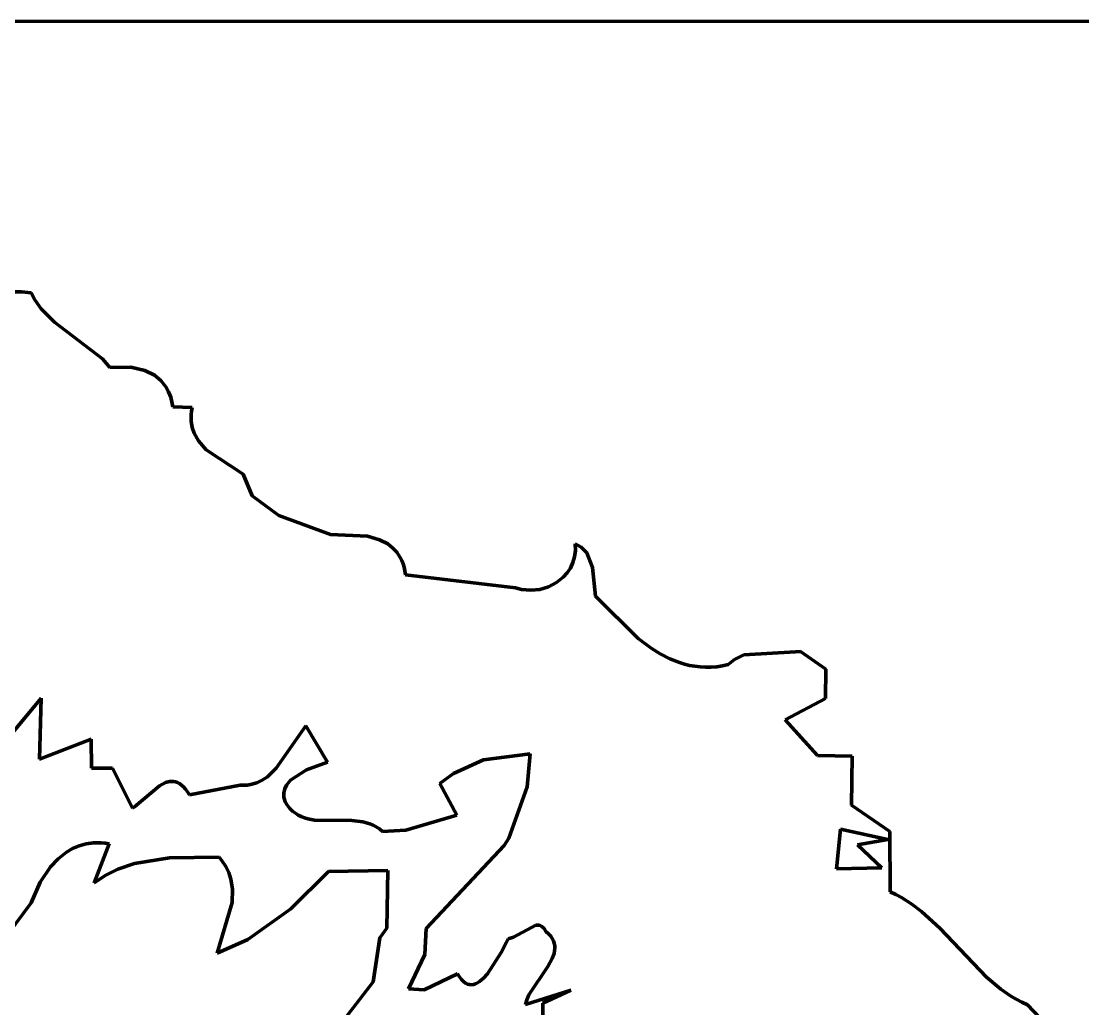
# Model space of a CAD drawing. Header units: millimetres. Extents: x 0 to 6.58, y 0 to 6.88.
# Drawn here: x 4.216 to 5.361, y 5.81 to 6.875 of the extents above; entities that cross this region are included whole.
import ezdxf

# ---------------------------------------------------------------- set-up
doc = ezdxf.new("R2010")
doc.units = ezdxf.units.MM
doc.layers.add('color#020202ff', color=7, linetype='CONTINUOUS', lineweight=100)
doc.layers.add('color#ffffffff', color=7, linetype='CONTINUOUS', lineweight=100)

msp = doc.modelspace()

# ---------------------------------------------------------------- linework, layer by layer
at = {"layer": 'color#020202ff'}
for p, q in [((4.1474, 6.5835), (4.2164, 6.5832)), ((4.2164, 6.5832), (4.2269, 6.5822)), ((4.2269, 6.5822), (4.2308, 6.5747)), ((4.2308, 6.5747), (4.2377, 6.5647)), ((4.2377, 6.5647), (4.2519, 6.5505)), ((4.2519, 6.5505), (4.3035, 6.5108)), ((4.3035, 6.5108), (4.3116, 6.5016)), ((4.3116, 6.5016), (4.3343, 6.502)), ((4.3343, 6.502), (4.3492, 6.4985)), ((4.3492, 6.4985), (4.3596, 6.4932)), ((4.3596, 6.4932), (4.3664, 6.4877)), ((4.3664, 6.4877), (4.372, 6.4809)), ((4.372, 6.4809), (4.3749, 6.4755)), ((4.3749, 6.4755), (4.3773, 6.4695)), ((4.3773, 6.4695), (4.3789, 6.4628)), ((4.3789, 6.4628), (4.3795, 6.4592)), ((4.3795, 6.4592), (4.4002, 6.4586)), ((4.4002, 6.4586), (4.3996, 6.4546)), ((4.3996, 6.4546), (4.3992, 6.4508)), ((4.3992, 6.4508), (4.3993, 6.4436)), ((4.3993, 6.4436), (4.4004, 6.437)), ((4.4004, 6.437), (4.4024, 6.4309)), ((4.4024, 6.4309), (4.407, 6.4226)), ((4.407, 6.4226), (4.4154, 6.413)), ((4.4154, 6.413), (4.4552, 6.3865)), ((4.4552, 6.3865), (4.465, 6.3631)), ((4.465, 6.3631), (4.4937, 6.3419)), ((4.4937, 6.3419), (4.5494, 6.3217)), ((4.5494, 6.3217), (4.5894, 6.3198)), ((4.5894, 6.3198), (4.6025, 6.3159)), ((4.6025, 6.3159), (4.6112, 6.3113)), ((4.6112, 6.3113), (4.6164, 6.3073)), ((4.6164, 6.3073), (4.6209, 6.3024)), ((4.8135, 6.3042), (4.8133, 6.3113)), ((4.8133, 6.3113), (4.8196, 6.3077)), ((4.8196, 6.3077), (4.8257, 6.3016)), ((4.6209, 6.3024), (4.6247, 6.2967)), ((4.6247, 6.2967), (4.6263, 6.2934)), ((4.8109, 6.2912), (4.8127, 6.2975)), ((4.8127, 6.2975), (4.8135, 6.3042)), ((4.8257, 6.3016), (4.832, 6.286)), ((4.6263, 6.2934), (4.6277, 6.2899)), ((4.6277, 6.2899), (4.6289, 6.2862)), ((4.6289, 6.2862), (4.6298, 6.2822)), ((4.8047, 6.2802), (4.8082, 6.2854)), ((4.8082, 6.2854), (4.8109, 6.2912)), ((4.832, 6.286), (4.8352, 6.255)), ((4.6298, 6.2822), (4.6305, 6.2779)), ((4.6305, 6.2779), (4.7489, 6.264)), ((4.793, 6.2696), (4.8005, 6.2755)), ((4.8005, 6.2755), (4.8047, 6.2802)), ((4.7489, 6.264), (4.7555, 6.2623)), ((4.7555, 6.2623), (4.7654, 6.2614)), ((4.7654, 6.2614), (4.7752, 6.2624)), ((4.7752, 6.2624), (4.7845, 6.2652)), ((4.7845, 6.2652), (4.793, 6.2696)), ((4.8352, 6.255), (4.8811, 6.2093)), ((4.8811, 6.2093), (4.8952, 6.1988)), ((4.8952, 6.1988), (4.9051, 6.1927)), ((4.9051, 6.1927), (4.9152, 6.1875)), ((4.9951, 6.1916), (5.0507, 6.1949)), ((5.0507, 6.1949), (5.0562, 6.1952)), ((5.0562, 6.1952), (5.0834, 6.1765)), ((4.9152, 6.1875), (4.9258, 6.1834)), ((4.9258, 6.1834), (4.9312, 6.1817)), ((4.9312, 6.1817), (4.9367, 6.1804)), ((4.9721, 6.1799), (4.9784, 6.1813)), ((4.9784, 6.1813), (4.9852, 6.1868)), ((4.9852, 6.1868), (4.9951, 6.1916)), ((4.9367, 6.1804), (4.9424, 6.1794)), ((4.9424, 6.1794), (4.9481, 6.1787)), ((4.9481, 6.1787), (4.9539, 6.1785)), ((4.9539, 6.1785), (4.9599, 6.1785)), ((4.9599, 6.1785), (4.9659, 6.179)), ((4.9659, 6.179), (4.9721, 6.1799)), ((5.0834, 6.1765), (5.0833, 6.1448)), ((4.2375, 6.1449), (4.1765, 6.0721)), ((4.2356, 6.0793), (4.2375, 6.1449)), ((5.0833, 6.1448), (5.0398, 6.1218)), ((4.5229, 6.1152), (4.4909, 6.0696)), ((4.5463, 6.0762), (4.5229, 6.1152)), ((5.0398, 6.1218), (5.0746, 6.0832)), ((4.2913, 6.101), (4.2356, 6.0793)), ((4.2917, 6.0695), (4.2913, 6.101)), ((4.7146, 6.0787), (4.682, 6.0639)), ((4.7647, 6.085), (4.7146, 6.0787)), ((4.7617, 6.0495), (4.7647, 6.085)), ((5.0746, 6.0832), (5.112, 6.0824)), ((5.112, 6.0824), (5.1112, 6.0298)), ((4.3143, 6.0694), (4.2917, 6.0695)), ((4.3361, 6.0264), (4.3143, 6.0694)), ((4.4909, 6.0696), (4.4814, 6.0604)), ((4.5064, 6.0565), (4.5236, 6.0677)), ((4.5236, 6.0677), (4.5463, 6.0762)), ((4.3758, 6.0552), (4.3715, 6.0541)), ((4.3802, 6.0553), (4.3758, 6.0552)), ((4.3824, 6.0548), (4.3802, 6.0553)), ((4.3845, 6.054), (4.3824, 6.0548)), ((4.476, 6.0568), (4.47, 6.0539)), ((4.4814, 6.0604), (4.476, 6.0568)), ((4.5021, 6.0511), (4.5064, 6.0565)), ((4.682, 6.0639), (4.6673, 6.0529)), ((4.365, 6.0507), (4.3381, 6.0278)), ((4.3715, 6.0541), (4.365, 6.0507)), ((4.3867, 6.0529), (4.3845, 6.054)), ((4.3889, 6.0513), (4.3867, 6.0529)), ((4.391, 6.0494), (4.3889, 6.0513)), ((4.3932, 6.047), (4.391, 6.0494)), ((4.3954, 6.0442), (4.3932, 6.047)), ((4.3975, 6.0408), (4.3954, 6.0442)), ((4.452, 6.0511), (4.3975, 6.0408)), ((4.456, 6.0511), (4.452, 6.0511)), ((4.4598, 6.0514), (4.456, 6.0511)), ((4.4633, 6.052), (4.4598, 6.0514)), ((4.47, 6.0539), (4.4633, 6.052)), ((4.4992, 6.0429), (4.5002, 6.0472)), ((4.5002, 6.0472), (4.5021, 6.0511)), ((4.6673, 6.0529), (4.6857, 6.0189)), ((4.7416, 5.994), (4.7617, 6.0495)), ((4.4993, 6.0382), (4.4992, 6.0429)), ((4.4998, 6.0358), (4.4993, 6.0382)), ((4.5007, 6.0332), (4.4998, 6.0358)), ((4.5031, 6.0294), (4.5007, 6.0332)), ((4.3381, 6.0278), (4.3361, 6.0264)), ((4.5057, 6.0261), (4.5031, 6.0294)), ((4.5086, 6.0233), (4.5057, 6.0261)), ((4.5116, 6.0209), (4.5086, 6.0233)), ((4.5147, 6.0189), (4.5116, 6.0209)), ((5.1112, 6.0298), (5.1526, 6.0014)), ((4.518, 6.0173), (4.5147, 6.0189)), ((4.5214, 6.016), (4.518, 6.0173)), ((4.525, 6.0149), (4.5214, 6.016)), ((4.5324, 6.0136), (4.525, 6.0149)), ((4.5726, 6.0132), (4.5324, 6.0136)), ((4.5844, 6.0118), (4.5726, 6.0132)), ((4.5918, 6.0096), (4.5844, 6.0118)), ((4.5954, 6.0081), (4.5918, 6.0096)), ((4.6857, 6.0189), (4.6306, 6.0028)), ((4.5989, 6.0062), (4.5954, 6.0081)), ((4.6022, 6.004), (4.5989, 6.0062)), ((4.6054, 6.0013), (4.6022, 6.004)), ((4.6306, 6.0028), (4.6054, 6.0013)), ((5.0992, 6.0039), (5.0951, 5.9612)), ((5.1503, 5.9926), (5.0992, 6.0039)), ((5.1526, 6.0014), (5.1531, 5.9361)), ((4.2714, 5.9829), (4.2784, 5.9859)), ((4.2784, 5.9859), (4.2859, 5.9881)), ((4.2859, 5.9881), (4.2938, 5.9891)), ((4.2938, 5.9891), (4.3021, 5.9892)), ((4.3108, 5.988), (4.2947, 5.9459)), ((4.3021, 5.9892), (4.3064, 5.9887)), ((4.3064, 5.9887), (4.3108, 5.988)), ((4.6526, 5.8966), (4.7368, 5.9861)), ((4.7368, 5.9861), (4.7416, 5.994)), ((5.1177, 5.9869), (5.1503, 5.9926)), ((5.1438, 5.9621), (5.1177, 5.9869)), ((4.2557, 5.9719), (4.2648, 5.9791)), ((4.2648, 5.9791), (4.2714, 5.9829)), ((4.2363, 5.9466), (4.2475, 5.9633)), ((4.2475, 5.9633), (4.2557, 5.9719)), ((4.3201, 5.9606), (4.3381, 5.9668)), ((4.3381, 5.9668), (4.3759, 5.9729)), ((4.3759, 5.9729), (4.4293, 5.9736)), ((4.4293, 5.9736), (4.432, 5.9703)), ((4.432, 5.9703), (4.4365, 5.9637)), ((4.4365, 5.9637), (4.4398, 5.9569)), ((4.2947, 5.9459), (4.3071, 5.9541)), ((4.3071, 5.9541), (4.3201, 5.9606)), ((4.4398, 5.9569), (4.4421, 5.9499)), ((4.5068, 5.9178), (4.5472, 5.9581)), ((4.5472, 5.9581), (4.6114, 5.9591)), ((4.6114, 5.9591), (4.6104, 5.8969)), ((5.0951, 5.9612), (5.1438, 5.9621)), ((4.2268, 5.9243), (4.2363, 5.9466)), ((4.4421, 5.9499), (4.4438, 5.9392)), ((4.4438, 5.9392), (4.4434, 5.9246)), ((5.1531, 5.9361), (5.1592, 5.9333)), ((5.1592, 5.9333), (5.1651, 5.9301)), ((5.1651, 5.9301), (5.1763, 5.923)), ((4.1948, 5.8814), (4.2268, 5.9243)), ((4.4434, 5.9246), (4.4272, 5.8701)), ((4.4603, 5.8849), (4.5068, 5.9178)), ((5.1763, 5.923), (5.1868, 5.9151)), ((5.1868, 5.9151), (5.2063, 5.8971)), ((4.6104, 5.8969), (4.6026, 5.8866)), ((4.6511, 5.8688), (4.6526, 5.8966)), ((4.771, 5.9003), (4.7469, 5.8875)), ((4.775, 5.9001), (4.771, 5.9003)), ((4.7775, 5.8989), (4.775, 5.9001)), ((4.7798, 5.8968), (4.7775, 5.8989)), ((4.7818, 5.8935), (4.7798, 5.8968)), ((5.2063, 5.8971), (5.2569, 5.8441)), ((4.4272, 5.8701), (4.4603, 5.8849)), ((4.6026, 5.8866), (4.5956, 5.8392)), ((4.7412, 5.8855), (4.739, 5.8813)), ((4.7469, 5.8875), (4.7412, 5.8855)), ((4.7846, 5.8911), (4.7818, 5.8935)), ((4.7869, 5.8885), (4.7846, 5.8911)), ((4.7886, 5.886), (4.7869, 5.8885)), ((4.7899, 5.8834), (4.7886, 5.886)), ((4.7908, 5.8807), (4.7899, 5.8834)), ((4.739, 5.8813), (4.7334, 5.8707)), ((4.7905, 5.8699), (4.791, 5.8726)), ((4.7912, 5.8781), (4.7908, 5.8807)), ((4.791, 5.8726), (4.7913, 5.8754)), ((4.7913, 5.8754), (4.7912, 5.8781)), ((4.6335, 5.8315), (4.6511, 5.8688)), ((4.7334, 5.8707), (4.7187, 5.8477)), ((4.7839, 5.8558), (4.7885, 5.8643)), ((4.7885, 5.8643), (4.7905, 5.8699)), ((4.7634, 5.8251), (4.7839, 5.8558)), ((4.5956, 5.8392), (4.5437, 5.7722)), ((4.6864, 5.8478), (4.6505, 5.8307)), ((4.6885, 5.8444), (4.6864, 5.8478)), ((4.6906, 5.8417), (4.6885, 5.8444)), ((4.6928, 5.8395), (4.6906, 5.8417)), ((4.6949, 5.8379), (4.6928, 5.8395)), ((4.6971, 5.8368), (4.6949, 5.8379)), ((4.7081, 5.8381), (4.7059, 5.837)), ((4.7102, 5.8395), (4.7081, 5.8381)), ((4.7145, 5.8431), (4.7102, 5.8395)), ((4.7187, 5.8477), (4.7145, 5.8431)), ((5.2569, 5.8441), (5.2721, 5.8314)), ((4.6505, 5.8307), (4.6335, 5.8315)), ((4.6993, 5.8362), (4.6971, 5.8368)), ((4.7015, 5.8361), (4.6993, 5.8362)), ((4.7037, 5.8363), (4.7015, 5.8361)), ((4.7059, 5.837), (4.7037, 5.8363)), ((4.8088, 5.8301), (4.7598, 5.8147)), ((4.7784, 5.816), (4.8088, 5.8301)), ((5.2721, 5.8314), (5.2831, 5.8238)), ((4.7598, 5.8147), (4.7611, 5.8198)), ((4.7611, 5.8198), (4.7634, 5.8251)), ((4.7778, 5.7367), (4.7784, 5.816)), ((5.2831, 5.8238), (5.2888, 5.8204)), ((5.2888, 5.8204), (5.2948, 5.8173)), ((5.2948, 5.8173), (5.301, 5.8145)), ((5.301, 5.8145), (5.3541, 5.7584))]:
    msp.add_line(p, q, dxfattribs=at)
at = {"layer": 'color#ffffffff'}
for p, q in [((0, 6.875), (6.5833, 6.875)), ((4.2164, 6.5832), (4.1474, 6.5835)), ((4.2269, 6.5822), (4.2164, 6.5832)), ((4.2308, 6.5747), (4.2269, 6.5822)), ((4.2377, 6.5647), (4.2308, 6.5747)), ((4.2519, 6.5505), (4.2377, 6.5647)), ((4.3035, 6.5108), (4.2519, 6.5505)), ((4.3116, 6.5016), (4.3035, 6.5108)), ((4.3343, 6.502), (4.3116, 6.5016)), ((4.3492, 6.4985), (4.3343, 6.502)), ((4.3596, 6.4932), (4.3492, 6.4985)), ((4.3664, 6.4877), (4.3596, 6.4932)), ((4.372, 6.4809), (4.3664, 6.4877)), ((4.3749, 6.4755), (4.372, 6.4809)), ((4.3773, 6.4695), (4.3749, 6.4755)), ((4.3789, 6.4628), (4.3773, 6.4695)), ((4.3795, 6.4592), (4.3789, 6.4628)), ((4.4002, 6.4586), (4.3795, 6.4592)), ((4.3996, 6.4546), (4.4002, 6.4586)), ((4.3992, 6.4508), (4.3996, 6.4546)), ((4.3993, 6.4436), (4.3992, 6.4508)), ((4.4004, 6.437), (4.3993, 6.4436)), ((4.4024, 6.4309), (4.4004, 6.437)), ((4.407, 6.4226), (4.4024, 6.4309)), ((4.4154, 6.413), (4.407, 6.4226)), ((4.4552, 6.3865), (4.4154, 6.413)), ((4.465, 6.3631), (4.4552, 6.3865)), ((4.4937, 6.3419), (4.465, 6.3631)), ((4.5494, 6.3217), (4.4937, 6.3419)), ((4.5894, 6.3198), (4.5494, 6.3217)), ((4.6025, 6.3159), (4.5894, 6.3198)), ((4.6112, 6.3113), (4.6025, 6.3159)), ((4.6164, 6.3073), (4.6112, 6.3113)), ((4.6209, 6.3024), (4.6164, 6.3073)), ((4.8196, 6.3077), (4.8133, 6.3113)), ((4.8133, 6.3113), (4.8135, 6.3042)), ((4.8257, 6.3016), (4.8196, 6.3077)), ((4.6247, 6.2967), (4.6209, 6.3024)), ((4.6263, 6.2934), (4.6247, 6.2967)), ((4.8127, 6.2975), (4.8109, 6.2912)), ((4.8135, 6.3042), (4.8127, 6.2975)), ((4.832, 6.286), (4.8257, 6.3016)), ((4.6277, 6.2899), (4.6263, 6.2934)), ((4.6289, 6.2862), (4.6277, 6.2899)), ((4.6298, 6.2822), (4.6289, 6.2862)), ((4.8082, 6.2854), (4.8047, 6.2802)), ((4.8109, 6.2912), (4.8082, 6.2854)), ((4.8352, 6.255), (4.832, 6.286)), ((4.6305, 6.2779), (4.6298, 6.2822)), ((4.7489, 6.264), (4.6305, 6.2779)), ((4.8005, 6.2755), (4.793, 6.2696)), ((4.8047, 6.2802), (4.8005, 6.2755)), ((4.7555, 6.2623), (4.7489, 6.264)), ((4.7654, 6.2614), (4.7555, 6.2623)), ((4.7752, 6.2624), (4.7654, 6.2614)), ((4.7845, 6.2652), (4.7752, 6.2624)), ((4.793, 6.2696), (4.7845, 6.2652)), ((4.8811, 6.2093), (4.8352, 6.255)), ((4.8952, 6.1988), (4.8811, 6.2093)), ((4.9051, 6.1927), (4.8952, 6.1988)), ((4.9152, 6.1875), (4.9051, 6.1927)), ((5.0507, 6.1949), (4.9951, 6.1916)), ((5.0562, 6.1952), (5.0507, 6.1949)), ((5.0834, 6.1765), (5.0562, 6.1952)), ((4.9258, 6.1834), (4.9152, 6.1875)), ((4.9312, 6.1817), (4.9258, 6.1834)), ((4.9367, 6.1804), (4.9312, 6.1817)), ((4.9784, 6.1813), (4.9721, 6.1799)), ((4.9852, 6.1868), (4.9784, 6.1813)), ((4.9951, 6.1916), (4.9852, 6.1868)), ((4.9424, 6.1794), (4.9367, 6.1804)), ((4.9481, 6.1787), (4.9424, 6.1794)), ((4.9539, 6.1785), (4.9481, 6.1787)), ((4.9599, 6.1785), (4.9539, 6.1785)), ((4.9659, 6.179), (4.9599, 6.1785)), ((4.9721, 6.1799), (4.9659, 6.179)), ((5.0833, 6.1448), (5.0834, 6.1765)), ((4.1765, 6.0721), (4.2375, 6.1449)), ((4.2375, 6.1449), (4.2356, 6.0793)), ((5.0398, 6.1218), (5.0833, 6.1448)), ((4.4909, 6.0696), (4.5229, 6.1152)), ((4.5229, 6.1152), (4.5463, 6.0762)), ((5.0746, 6.0832), (5.0398, 6.1218)), ((4.2356, 6.0793), (4.2913, 6.101)), ((4.2913, 6.101), (4.2917, 6.0695)), ((4.682, 6.0639), (4.7146, 6.0787)), ((4.7146, 6.0787), (4.7647, 6.085)), ((4.7647, 6.085), (4.7617, 6.0495)), ((5.112, 6.0824), (5.0746, 6.0832)), ((5.1112, 6.0298), (5.112, 6.0824)), ((4.2917, 6.0695), (4.3143, 6.0694)), ((4.3143, 6.0694), (4.3361, 6.0264)), ((4.4814, 6.0604), (4.4909, 6.0696)), ((4.5236, 6.0677), (4.5064, 6.0565)), ((4.5463, 6.0762), (4.5236, 6.0677)), ((4.3715, 6.0541), (4.3758, 6.0552)), ((4.3758, 6.0552), (4.3802, 6.0553)), ((4.3802, 6.0553), (4.3824, 6.0548)), ((4.3824, 6.0548), (4.3845, 6.054)), ((4.47, 6.0539), (4.476, 6.0568)), ((4.476, 6.0568), (4.4814, 6.0604)), ((4.5064, 6.0565), (4.5021, 6.0511)), ((4.6673, 6.0529), (4.682, 6.0639)), ((4.3381, 6.0278), (4.365, 6.0507)), ((4.365, 6.0507), (4.3715, 6.0541)), ((4.3845, 6.054), (4.3867, 6.0529)), ((4.3867, 6.0529), (4.3889, 6.0513)), ((4.3889, 6.0513), (4.391, 6.0494)), ((4.391, 6.0494), (4.3932, 6.047)), ((4.3932, 6.047), (4.3954, 6.0442)), ((4.3954, 6.0442), (4.3975, 6.0408)), ((4.3975, 6.0408), (4.452, 6.0511)), ((4.452, 6.0511), (4.456, 6.0511)), ((4.456, 6.0511), (4.4598, 6.0514)), ((4.4598, 6.0514), (4.4633, 6.052)), ((4.4633, 6.052), (4.47, 6.0539)), ((4.5002, 6.0472), (4.4992, 6.0429)), ((4.5021, 6.0511), (4.5002, 6.0472)), ((4.6857, 6.0189), (4.6673, 6.0529)), ((4.7617, 6.0495), (4.7416, 5.994)), ((4.4992, 6.0429), (4.4993, 6.0382)), ((4.4993, 6.0382), (4.4998, 6.0358)), ((4.4998, 6.0358), (4.5007, 6.0332)), ((4.5007, 6.0332), (4.5031, 6.0294)), ((4.3361, 6.0264), (4.3381, 6.0278)), ((4.5031, 6.0294), (4.5057, 6.0261)), ((4.5057, 6.0261), (4.5086, 6.0233)), ((4.5086, 6.0233), (4.5116, 6.0209)), ((4.5116, 6.0209), (4.5147, 6.0189)), ((5.1526, 6.0014), (5.1112, 6.0298)), ((4.5147, 6.0189), (4.518, 6.0173)), ((4.518, 6.0173), (4.5214, 6.016)), ((4.5214, 6.016), (4.525, 6.0149)), ((4.525, 6.0149), (4.5324, 6.0136)), ((4.5324, 6.0136), (4.5726, 6.0132)), ((4.5726, 6.0132), (4.5844, 6.0118)), ((4.5844, 6.0118), (4.5918, 6.0096)), ((4.5918, 6.0096), (4.5954, 6.0081)), ((4.6306, 6.0028), (4.6857, 6.0189)), ((4.5954, 6.0081), (4.5989, 6.0062)), ((4.5989, 6.0062), (4.6022, 6.004)), ((4.6022, 6.004), (4.6054, 6.0013)), ((4.6054, 6.0013), (4.6306, 6.0028)), ((5.0951, 5.9612), (5.0992, 6.0039)), ((5.0992, 6.0039), (5.1503, 5.9926)), ((5.1531, 5.9361), (5.1526, 6.0014)), ((4.2784, 5.9859), (4.2714, 5.9829)), ((4.2859, 5.9881), (4.2784, 5.9859)), ((4.2938, 5.9891), (4.2859, 5.9881)), ((4.3021, 5.9892), (4.2938, 5.9891)), ((4.2947, 5.9459), (4.3108, 5.988)), ((4.3064, 5.9887), (4.3021, 5.9892)), ((4.3108, 5.988), (4.3064, 5.9887)), ((4.7368, 5.9861), (4.6526, 5.8966)), ((4.7416, 5.994), (4.7368, 5.9861)), ((5.1503, 5.9926), (5.1177, 5.9869)), ((5.1177, 5.9869), (5.1438, 5.9621)), ((4.2648, 5.9791), (4.2557, 5.9719)), ((4.2714, 5.9829), (4.2648, 5.9791)), ((4.2475, 5.9633), (4.2363, 5.9466)), ((4.2557, 5.9719), (4.2475, 5.9633)), ((4.3381, 5.9668), (4.3201, 5.9606)), ((4.3759, 5.9729), (4.3381, 5.9668)), ((4.4293, 5.9736), (4.3759, 5.9729)), ((4.432, 5.9703), (4.4293, 5.9736)), ((4.4365, 5.9637), (4.432, 5.9703)), ((4.4398, 5.9569), (4.4365, 5.9637)), ((4.3071, 5.9541), (4.2947, 5.9459)), ((4.3201, 5.9606), (4.3071, 5.9541)), ((4.4421, 5.9499), (4.4398, 5.9569)), ((4.5472, 5.9581), (4.5068, 5.9178)), ((4.6114, 5.9591), (4.5472, 5.9581)), ((4.6104, 5.8969), (4.6114, 5.9591)), ((5.1438, 5.9621), (5.0951, 5.9612)), ((4.2363, 5.9466), (4.2268, 5.9243)), ((4.4438, 5.9392), (4.4421, 5.9499)), ((4.4434, 5.9246), (4.4438, 5.9392)), ((5.1592, 5.9333), (5.1531, 5.9361)), ((5.1651, 5.9301), (5.1592, 5.9333)), ((5.1763, 5.923), (5.1651, 5.9301)), ((4.2268, 5.9243), (4.1948, 5.8814)), ((4.4272, 5.8701), (4.4434, 5.9246)), ((4.5068, 5.9178), (4.4603, 5.8849)), ((5.1868, 5.9151), (5.1763, 5.923)), ((5.2063, 5.8971), (5.1868, 5.9151)), ((4.6026, 5.8866), (4.6104, 5.8969)), ((4.6526, 5.8966), (4.6511, 5.8688)), ((4.7469, 5.8875), (4.771, 5.9003)), ((4.771, 5.9003), (4.775, 5.9001)), ((4.775, 5.9001), (4.7775, 5.8989)), ((4.7775, 5.8989), (4.7798, 5.8968)), ((4.7798, 5.8968), (4.7818, 5.8935)), ((5.2569, 5.8441), (5.2063, 5.8971)), ((4.4603, 5.8849), (4.4272, 5.8701)), ((4.5956, 5.8392), (4.6026, 5.8866)), ((4.739, 5.8813), (4.7412, 5.8855)), ((4.7412, 5.8855), (4.7469, 5.8875)), ((4.7818, 5.8935), (4.7846, 5.8911)), ((4.7846, 5.8911), (4.7869, 5.8885)), ((4.7869, 5.8885), (4.7886, 5.886)), ((4.7886, 5.886), (4.7899, 5.8834)), ((4.7899, 5.8834), (4.7908, 5.8807)), ((4.7334, 5.8707), (4.739, 5.8813)), ((4.791, 5.8726), (4.7905, 5.8699)), ((4.7908, 5.8807), (4.7912, 5.8781)), ((4.7913, 5.8754), (4.791, 5.8726)), ((4.7912, 5.8781), (4.7913, 5.8754)), ((4.6511, 5.8688), (4.6335, 5.8315)), ((4.7187, 5.8477), (4.7334, 5.8707)), ((4.7885, 5.8643), (4.7839, 5.8558)), ((4.7905, 5.8699), (4.7885, 5.8643)), ((4.7839, 5.8558), (4.7634, 5.8251)), ((4.5437, 5.7722), (4.5956, 5.8392)), ((4.6505, 5.8307), (4.6864, 5.8478)), ((4.6864, 5.8478), (4.6885, 5.8444)), ((4.6885, 5.8444), (4.6906, 5.8417)), ((4.6906, 5.8417), (4.6928, 5.8395)), ((4.6928, 5.8395), (4.6949, 5.8379)), ((4.6949, 5.8379), (4.6971, 5.8368)), ((4.7059, 5.837), (4.7081, 5.8381)), ((4.7081, 5.8381), (4.7102, 5.8395)), ((4.7102, 5.8395), (4.7145, 5.8431)), ((4.7145, 5.8431), (4.7187, 5.8477)), ((5.2721, 5.8314), (5.2569, 5.8441)), ((4.6335, 5.8315), (4.6505, 5.8307)), ((4.6971, 5.8368), (4.6993, 5.8362)), ((4.6993, 5.8362), (4.7015, 5.8361)), ((4.7015, 5.8361), (4.7037, 5.8363)), ((4.7037, 5.8363), (4.7059, 5.837)), ((4.7598, 5.8147), (4.8088, 5.8301)), ((4.8088, 5.8301), (4.7784, 5.816)), ((5.2831, 5.8238), (5.2721, 5.8314)), ((4.7611, 5.8198), (4.7598, 5.8147)), ((4.7634, 5.8251), (4.7611, 5.8198)), ((4.7784, 5.816), (4.7778, 5.7367)), ((5.2888, 5.8204), (5.2831, 5.8238)), ((5.2948, 5.8173), (5.2888, 5.8204)), ((5.301, 5.8145), (5.2948, 5.8173)), ((5.3541, 5.7584), (5.301, 5.8145))]:
    msp.add_line(p, q, dxfattribs=at)

doc.saveas('drawing.dxf')
